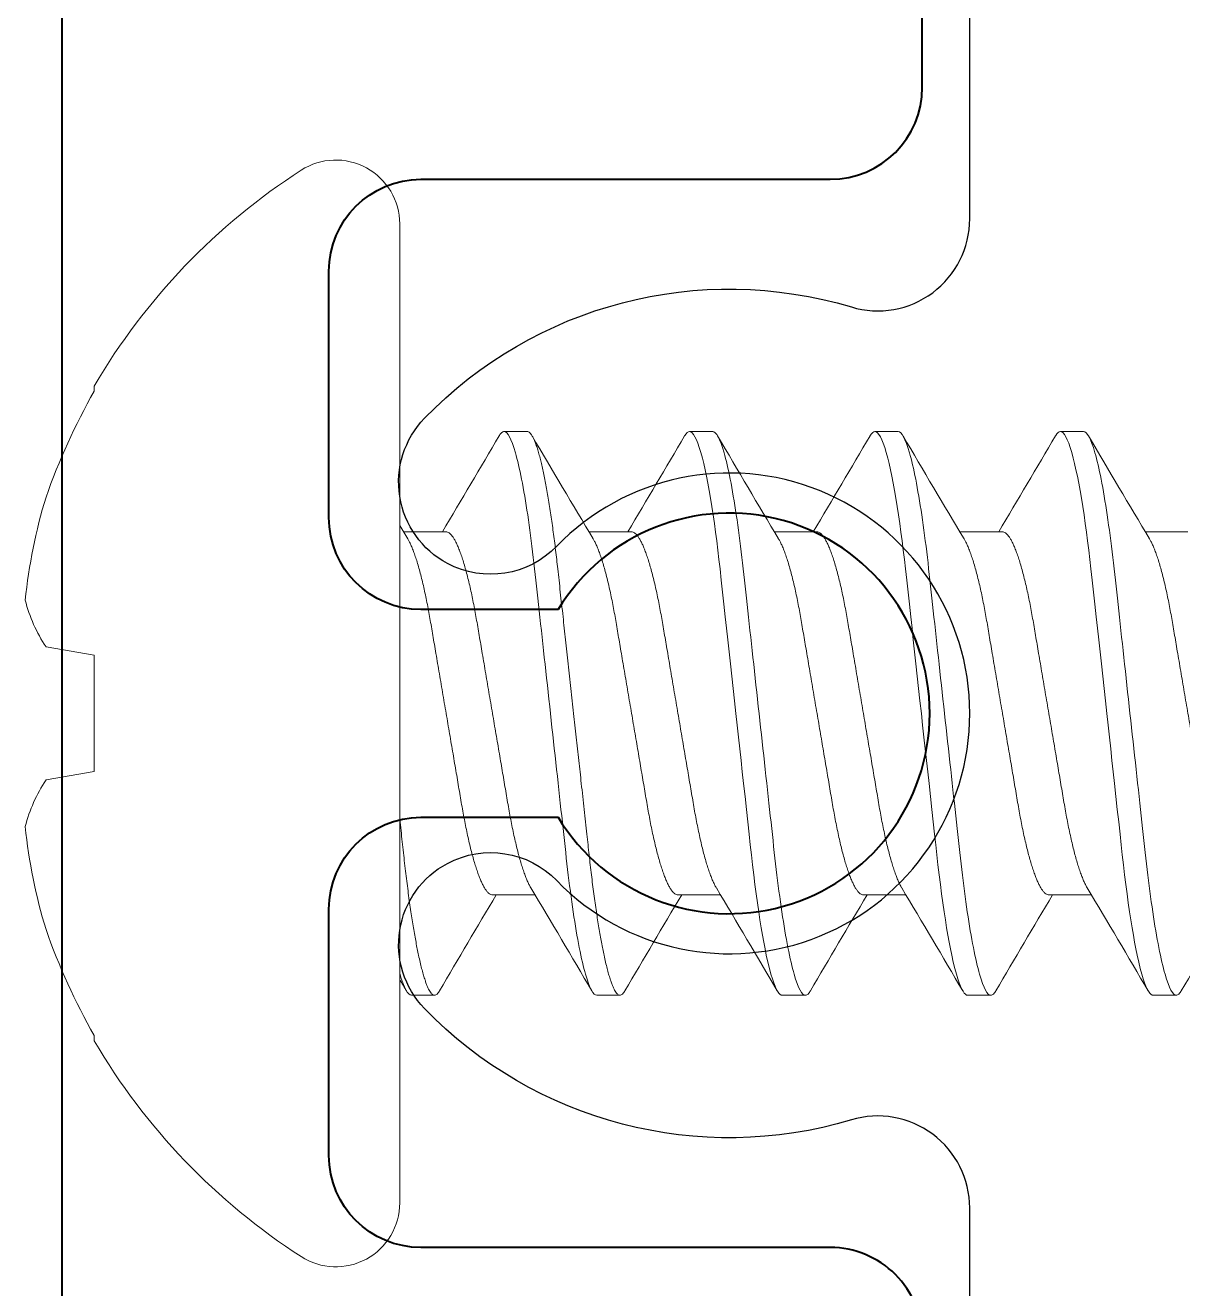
# Model space of a CAD drawing. Extents: x -23 to 190, y -172 to 85.
# Drawn here: x -6.1607 to -5.7706, y 50.8098 to 51.2356 of the extents above; entities that cross this region are included whole.
import ezdxf

# ---------------------------------------------------------------- set-up
doc = ezdxf.new("R2010")
doc.units = 0
doc.header["$MEASUREMENT"] = 0
doc.layers.get('0').update_dxf_attribs({"linetype": 'CONTINUOUS'})
for name, color, linetype in [('Ballons', 7, 'CONTINUOUS'), ('DIM', 7, 'CONTINUOUS'), ('FRAME', 1, 'CONTINUOUS')]:
    doc.layers.add(name, color=color, linetype=linetype)

# ---------------------------------------------------------------- blocks, each defined once
blk = doc.blocks.new('no 10 1 in')
at = {"color": 7, "linetype": 'Continuous', "lineweight": 15}
for p, q in [((55.20248300081474, 25.74198205439473), (55.20248300081474, 25.41210496750098)), ((55.09949382173606, 25.68738256865806), (55.09949382173606, 25.68563231801015)), ((55.24545174943609, 25.67204351016642), (55.23763925010341, 25.67204351016642)), ((55.30795175326404, 25.67204351016642), (55.30013924934809, 25.67204351016642)), ((55.370451757092, 25.67204351016642), (55.36263924400949, 25.67204351016642)), ((55.43295175175339, 25.67204351016642), (55.425139257004, 25.67204351016642)), ((55.21810800062591, 25.63821439554657), (55.20375035232002, 25.63821439554657)), ((55.28060800330805, 25.63821439554657), (55.26625037791856, 25.63821439554657)), ((55.34310799796944, 25.63821439554657), (55.32875035883011, 25.63821439554657)), ((55.40560799263083, 25.63821439554657), (55.39125035349151, 25.63821439554657)), ((55.46810800562535, 25.63821439554657), (55.4537503481529, 25.63821439554657)), ((55.08325871873391, 25.59948114686674), (55.09949382173606, 25.59661846017288)), ((55.09949382173606, 25.59661846017288), (55.09949382173606, 25.55746856172282)), ((55.09949382173606, 25.55746856172282), (55.08325871873391, 25.55460587502896)), ((55.23373300043708, 25.51587262634913), (55.24809064645132, 25.51587262634913)), ((55.29623300197339, 25.51587262634913), (55.3105906227796, 25.51587262634913)), ((55.35873300580135, 25.51587262634913), (55.37309064494067, 25.51587262634913)), ((55.42123300046274, 25.51587262634913), (55.43559065793519, 25.51587262634913)), ((55.20638925076753, 25.48204351172928), (55.21420175095957, 25.48204351172928)), ((55.26888925201739, 25.48204351172928), (55.27670175135007, 25.48204351172928)), ((55.33138924667879, 25.48204351172928), (55.33920175059474, 25.48204351172928)), ((55.3938892596733, 25.48204351172928), (55.4017017544227, 25.48204351172928)), ((55.4563892543347, 25.48204351172928), (55.46420174908409, 25.48204351172928)), ((55.09949382173606, 25.46845470388555), (55.09949382173606, 25.46670445323765))]:
    blk.add_line(p, q, dxfattribs=at)
at = {"color": 7, "linetype": 'Continuous', "lineweight": 15, "flags": 128}
for points in [[(55.29847132028281, 25.67054969075648), (55.2985542593247, 25.67070075567803), (55.29896746955126, 25.67129432715438), (55.29936990906891, 25.67171352314512), (55.29976074372062, 25.6719618177768), (55.30013924934809, 25.67204351016642), (55.30057188351693, 25.67193712306208), (55.30102043083527, 25.67161325930338), (55.30148376381614, 25.67106580479429), (55.30196061747416, 25.670290038756), (55.30244957099239, 25.6692827895585), (55.30294005532627, 25.66806669860689), (55.30343911039448, 25.66662596275039), (55.30394503121671, 25.66496237863492), (55.30445605781328, 25.6630794020539), (55.30491514667651, 25.66121692190276), (55.30537549135857, 25.65918835283696), (55.30583576270815, 25.65699942395699), (55.30629460407424, 25.65465679018596), (55.30675068630554, 25.65216800935323), (55.30720269858385, 25.64954139552944), (55.3076493759238, 25.6467859823602), (55.30808950833935, 25.64391139015107), (55.30850063775662, 25.64107844162753), (55.30890387476506, 25.63815602747085), (55.30929834854139, 25.63515339215754), (55.3096832707614, 25.63207992224586), (55.31005788976711, 25.62894507304324), (55.31042157306581, 25.62575827235744), (55.31084289569866, 25.62192627870829), (55.3112782156698, 25.61795619082108), (55.31172819297162, 25.61385237656203), (55.31219168178403, 25.60962535226797), (55.3126158735504, 25.60575670841721), (55.31304879188262, 25.60180846673597), (55.31348935512653, 25.59779056835941), (55.31393638996234, 25.5937135880612), (55.31438868640404, 25.58958864831702), (55.31484497029968, 25.5854273305035), (55.31530393999762, 25.58124156318076), (55.31576424801344, 25.57704351094785), (55.31620170379325, 25.57305390029138), (55.31663800458639, 25.56907483519017), (55.31707200457279, 25.56511676695578), (55.31750257626545, 25.56118996586019), (55.3179286196771, 25.55730442918374), (55.31834908981979, 25.55346979785673), (55.31883610002714, 25.54902826687401), (55.31931239452494, 25.54468440559633), (55.31977655249629, 25.54045129470592), (55.32022726312297, 25.53634080948227), (55.32061737361639, 25.53278301058226), (55.32099516425211, 25.52933790996369), (55.32137443070413, 25.52597059677985), (55.3217659986807, 25.52265809504615), (55.32216910735729, 25.51941137713585), (55.32258294090998, 25.51624144750514), (55.32300657351614, 25.51315927394401), (55.32343899685409, 25.51017563174463), (55.32385708369097, 25.50744116875005), (55.32428114712549, 25.50481388576731), (55.32471013300314, 25.50230208770048), (55.32514296883632, 25.49991358445934), (55.32557853630461, 25.4976556405433), (55.32601568958791, 25.49553487420924), (55.32653138196392, 25.49321954762276), (55.32704579102143, 25.49111133947696), (55.3275570284489, 25.48921709719274), (55.32806327010076, 25.4875420090435), (55.32850958077827, 25.48623452748098), (55.3289492731989, 25.485106013851), (55.32938120154256, 25.48415681648287), (55.32980426582196, 25.48338626621767), (55.33021747604852, 25.48279269474132), (55.3306199063996, 25.48237349875058), (55.33101074105132, 25.4821252041189), (55.33138924667879, 25.48204351172928), (55.33138924667879, 25.48204351172928)], [(55.36097135161045, 25.67054975492241), (55.36105425398609, 25.67070075567803), (55.36146746421265, 25.67129432715438), (55.36186991289686, 25.67171352314512), (55.36226073838201, 25.6719618177768), (55.36263924400949, 25.67204351016642), (55.36307188734489, 25.67193712306208), (55.36352042549667, 25.67161325930338), (55.36398375847754, 25.67106580479429), (55.36446062130211, 25.670290038756), (55.36494956565379, 25.6692827895585), (55.36544004998767, 25.66806669860689), (55.36593911422244, 25.66662596275039), (55.36644503504466, 25.66496237863492), (55.36695605247468, 25.6630794020539), (55.36741515050447, 25.66121692190276), (55.36787549518653, 25.65918835283696), (55.36833576653611, 25.65699942395699), (55.3687946079022, 25.65465679018596), (55.36925068096694, 25.65216800935323), (55.36970270241181, 25.64954139552944), (55.3701493705852, 25.6467859823602), (55.37058951216731, 25.64391139015107), (55.37100063241801, 25.64107844162753), (55.37140386942645, 25.63815602747085), (55.37179836153591, 25.63515339215754), (55.37218326542281, 25.63207992224586), (55.3725578844285, 25.62894507304324), (55.37292157689377, 25.62575827235744), (55.37334289036005, 25.62192627870829), (55.3737782103312, 25.61795619082108), (55.37422819679958, 25.61385237656203), (55.37469167644542, 25.60962535226797), (55.37511586821179, 25.60575670841721), (55.37554878654402, 25.60180846673597), (55.37598934978792, 25.59779056835941), (55.37643638462374, 25.5937135880612), (55.37688868106544, 25.58958864831702), (55.37734497412764, 25.5854273305035), (55.37780394382558, 25.58124156318076), (55.37826425184139, 25.57704351094785), (55.37870171678776, 25.57305390029138), (55.37913800841435, 25.56907483519017), (55.37957200840074, 25.56511676695578), (55.38000258009341, 25.56118996586019), (55.38042862350505, 25.55730442918374), (55.38084909364775, 25.55346979785673), (55.38133609468854, 25.54902826687401), (55.38181238918634, 25.54468440559633), (55.38227654715768, 25.54045129470592), (55.38272726695093, 25.53634080948227), (55.38311737744434, 25.53278301058226), (55.38349516808007, 25.52933790996369), (55.38387442536553, 25.52597059677985), (55.38426600250866, 25.52265809504615), (55.38466911118525, 25.51941137713585), (55.38508294473794, 25.51624144750514), (55.38550656817754, 25.51315927394401), (55.38593899151548, 25.51017563174463), (55.38635707835237, 25.50744116875005), (55.38678114178688, 25.50481388576731), (55.3872101368311, 25.50230208770048), (55.38764296349772, 25.49991358445934), (55.38807854013257, 25.4976556405433), (55.38851569341587, 25.49553487420924), (55.38903138579187, 25.49321954762276), (55.38954579484938, 25.49111133947696), (55.39005703227686, 25.48921709719274), (55.39056326476215, 25.4875420090435), (55.39100958460622, 25.48623452748098), (55.39144928619342, 25.485106013851), (55.39188119620395, 25.48415681648287), (55.39230426964991, 25.48338626621767), (55.39271747987647, 25.48279269474132), (55.39311991022756, 25.48237349875058), (55.39351073571271, 25.4821252041189), (55.3938892596733, 25.48204351172928), (55.3938892596733, 25.48204351172928)], [(55.42347136460497, 25.67054975492241), (55.42355426698061, 25.67070075567803), (55.42396747720717, 25.67129432715438), (55.42436990755826, 25.67171352314512), (55.42476075137653, 25.6719618177768), (55.425139257004, 25.67204351016642), (55.42557188200628, 25.67193712306208), (55.42602043849119, 25.67161325930338), (55.42648377147206, 25.67106580479429), (55.42696061596351, 25.670290038756), (55.4274495786483, 25.6692827895585), (55.42794004464906, 25.66806669860689), (55.42843910888383, 25.66662596275039), (55.42894502970606, 25.66496237863492), (55.4294560654692, 25.6630794020539), (55.42991514516586, 25.66121692190276), (55.43037548984793, 25.65918835283696), (55.4308357611975, 25.65699942395699), (55.43129460256359, 25.65465679018596), (55.43175069396145, 25.65216800935323), (55.43220269707321, 25.64954139552944), (55.43264938357972, 25.6467859823602), (55.4330895068287, 25.64391139015107), (55.43350064541253, 25.64107844162753), (55.43390388242096, 25.63815602747085), (55.4342983561973, 25.63515339215754), (55.4346832600842, 25.63207992224586), (55.43505789742302, 25.62894507304324), (55.43542157155516, 25.62575827235744), (55.43584290335456, 25.62192627870829), (55.43627820499259, 25.61795619082108), (55.43672819146097, 25.61385237656203), (55.43719168943994, 25.60962535226797), (55.43761588120631, 25.60575670841721), (55.43804879953853, 25.60180846673597), (55.43848936278244, 25.59779056835941), (55.43893639761826, 25.5937135880612), (55.43938869405996, 25.58958864831702), (55.43984496878903, 25.5854273305035), (55.44030393848697, 25.58124156318076), (55.44076424650279, 25.57704351094785), (55.44120171144915, 25.57305390029138), (55.44163800307575, 25.56907483519017), (55.44207200306214, 25.56511676695578), (55.4425025747548, 25.56118996586019), (55.44292861816645, 25.55730442918374), (55.44334908830914, 25.55346979785673), (55.44383608934993, 25.54902826687401), (55.44431240218086, 25.54468440559633), (55.4447765601522, 25.54045129470592), (55.44522726161232, 25.53634080948227), (55.44561737210574, 25.53278301058226), (55.44599516274147, 25.52933790996369), (55.44637443836004, 25.52597059677985), (55.44676599717005, 25.52265809504615), (55.44716910584664, 25.51941137713585), (55.44758293939933, 25.51624144750514), (55.44800658117205, 25.51315927394401), (55.44843900450999, 25.51017563174463), (55.44885709134689, 25.50744116875005), (55.4492811547814, 25.50481388576731), (55.44971013149249, 25.50230208770048), (55.45014297649223, 25.49991358445934), (55.45057853479396, 25.4976556405433), (55.45101568807726, 25.49553487420924), (55.45153138045328, 25.49321954762276), (55.45204578951078, 25.49111133947696), (55.45255702693825, 25.48921709719274), (55.45306325942354, 25.4875420090435), (55.45350957926762, 25.48623452748098), (55.45394928085481, 25.485106013851), (55.45438119086535, 25.48415681648287), (55.45480426431131, 25.48338626621767), (55.45521747453787, 25.48279269474132), (55.45561990488896, 25.48237349875058), (55.45601074870723, 25.4821252041189), (55.4563892543347, 25.48204351172928), (55.4563892543347, 25.48204351172928)]]:
    blk.add_lwpolyline(points, dxfattribs=at)
at = {"color": 7, "linetype": 'Continuous', "lineweight": 15}
for centre, radius, start, end in [((55.18092154426161, 25.74198205439473), 0.02156145655312534, 0, 122.8269558701227), ((55.28732704218613, 25.57704351094785), 0.2178440413713973, 122.8269558701227, 149.5687030616752), ((55.28998055569139, 25.57752083767375), 0.2190280554298501, 150.4227545900231, 160.7023379561405), ((51.50480946140726, 27.85534730688103), 4.323754595257781, 329.1508481980541, 329.6488847840764), ((58.80120793838091, 27.75101311908649), 4.118230013088147, 210.3433357946195, 210.9045057771042), ((51.65367072428712, 27.80427646349839), 4.223423612983351, 329.1448933777581, 329.6547560489629), ((58.80174858982803, 27.71433524226488), 4.046229311126766, 210.3383263484234, 210.9094962099557), ((51.75610321977281, 27.78065740000786), 4.17702943047085, 329.1420961096958, 329.6576222543163), ((58.8580496464686, 27.71066686231959), 4.039026352696465, 210.3378401741178, 210.9100133125759), ((51.8180421006251, 27.78098822743414), 4.177680806911451, 329.1421483603036, 329.6575940604802), ((58.92022651628598, 27.71047374357633), 4.038649916212314, 210.3377911642742, 210.9100175020812), ((55.25796247835129, 25.59666824675716), 0.1826348413283168, 163.052867803224, 174.1784538826409), ((57.16926514069661, 26.81522667557482), 2.290983697568838, 210.85319185253, 210.9833209132593), ((55.12544307778808, 25.62765663442946), 0.05072847838185632, 194.2228239233463, 213.7394783919542), ((55.12544307778808, 25.52643038746624), 0.05072847838185224, 146.2605216080458, 165.7771760766556), ((55.25796247835127, 25.55741877513854), 0.1826348413283023, 185.8215461173591, 196.947132196777), ((51.77474322475578, 23.43954461363428), 4.046635323498558, 30.33836058820833, 30.90947317495329), ((51.77557817450397, 23.4030418779116), 4.118293560377262, 30.34333453792866, 30.90449582873395), ((51.90534072921893, 23.44285925778144), 4.040130109436084, 30.33789598918698, 30.90991267716701), ((51.96894034532735, 23.44351019147408), 4.038852282648774, 30.3378055000745, 30.91000316628011), ((58.82012580343135, 23.37379167677278), 4.176318377548153, 149.1420537306423, 149.6576676404645), ((58.92247067112373, 23.3502248229983), 4.222610561541875, 149.1448503211664, 149.6548111339427), ((58.94494949886298, 23.37389479919774), 4.176114131141846, 149.1420275537301, 149.6576667535152), ((59.00806807730477, 23.3735289675425), 4.176832788387999, 149.1420719139387, 149.6576223933066), ((59.06968250936187, 23.37405473335507), 4.175802913373633, 149.142032459397, 149.6577099613859), ((55.28998055569138, 25.57656618422195), 0.2190280554298468, 199.2976620438602, 209.5772454099777), ((49.73058557969242, 22.27333169974884), 6.345983025656026, 30.388588905166, 30.42866092032509), ((55.28732704218613, 25.57704351094785), 0.2178440413713974, 210.4312969383257, 237.1730441298779), ((55.18092154426161, 25.41210496750098), 0.02156145655312525, 237.1730441298779, 0)]:
    blk.add_arc(centre, radius, start, end, dxfattribs=at)
for points, knots in [([(55.23597153416068, 25.67055007575203), (55.23599914077148, 25.67060112026307), (55.2361668211121, 25.67091116053054), (55.23646717666681, 25.67131246388517), (55.23686991512875, 25.67174084398432), (55.23726116982814, 25.67199551573273), (55.2375136630623, 25.67202756784065), (55.23763925010341, 25.67204351016642)], [0, 0, 0, 0, 0.0475846241560833, 0.2890251919446797, 0.5283640768646897, 0.765414070343236, 1, 1, 1, 1]), ([(55.23763925081474, 25.67204351094785), (55.2387668880597, 25.67204351094785), (55.24008132845672, 25.66973142796351), (55.24283517113637, 25.66010102345725), (55.24426689270705, 25.65279271829845), (55.24625081307305, 25.6394707256115), (55.24688506857959, 25.63465332724029), (55.24807006589627, 25.6246057901924), (55.24862143672465, 25.61938597544946), (55.25047731918657, 25.60246032739677), (55.25186868211026, 25.58977109753273), (55.25465981953252, 25.56431592424166), (55.25605118245564, 25.5516266943828), (55.25790706491615, 25.53470104634298), (55.25845843574398, 25.52948123160492), (55.2596434330617, 25.51943369456226), (55.2602776885687, 25.51461629619478), (55.26226160893571, 25.50129430352214), (55.26369333050658, 25.49398599837725), (55.26644717318553, 25.4843555939016), (55.2677616135794, 25.4820435109337), (55.26888925082549, 25.48204351094785)], [0, 0, 0, 0, 0.125, 0.125, 0.25, 0.25, 0.3124999999999999, 0.3124999999999999, 0.3749999999999999, 0.3749999999999999, 0.4999999999999998, 0.4999999999999998, 0.6249999999999998, 0.6249999999999998, 0.6874999999999998, 0.6874999999999998, 0.7499999999999998, 0.7499999999999998, 0.8749999999999999, 0.8749999999999999, 1, 1, 1, 1]), ([(55.24545174943609, 25.67204351016642), (55.24559520275932, 25.67202300416853), (55.24588380951816, 25.67198174914944), (55.24633304079947, 25.67164559174505), (55.246796222383, 25.67110143135447), (55.2472731292911, 25.67032471045599), (55.24775914352301, 25.66932372785606), (55.2482525747873, 25.66810025594469), (55.24875162516673, 25.66665952158846), (55.24925754654697, 25.66499593769278), (55.24975026806415, 25.66318040968329), (55.25022764470807, 25.66124370016087), (55.25068799761355, 25.65921515166657), (55.25114825673576, 25.65702624981231), (55.25160709338569, 25.65468363904181), (55.25206317342417, 25.652194887003), (55.25251518393334, 25.64956828516565), (55.25296185873412, 25.6468128832244), (55.25339477187756, 25.64398547447141), (55.25381313070754, 25.64110270693535), (55.25421637270828, 25.63818025321751), (55.2546108671933, 25.63517755714143), (55.2549957745166, 25.63210400426111), (55.25537047274166, 25.62896904230123), (55.25575605328009, 25.62558835423124), (55.25615451746472, 25.6219284952143), (55.25659084373287, 25.61795655007512), (55.25704063021532, 25.61385252726575), (55.25748743500763, 25.60977819042834), (55.25792837687823, 25.60575664266631), (55.25836131116132, 25.60180834635605), (55.25880187086179, 25.59779042968723), (55.25924890438402, 25.59371344722477), (55.25970120086814, 25.58958852713243), (55.26015747840652, 25.58542724023919), (55.2606164464665, 25.58124151864332), (55.26106912942341, 25.5771130355999), (55.26151420362378, 25.57305394315996), (55.2619505000359, 25.56907491212181), (55.26238449943384, 25.56511687279165), (55.2628150604089, 25.56119009382042), (55.26324111161419, 25.55730454875487), (55.26368638532995, 25.55324367460072), (55.26414858588426, 25.54902835783096), (55.26462488876116, 25.54468440880887), (55.2650891135825, 25.54045115782303), (55.26552381714713, 25.53648495682848), (55.26593039460857, 25.53278257361333), (55.26630753020961, 25.52932275727501), (55.26668656419744, 25.52594406043168), (55.26707855476241, 25.52263146305734), (55.26748157148268, 25.51938463018944), (55.26789544606005, 25.51621462776006), (55.26831907955442, 25.51313240926811), (55.26874428525369, 25.51019858678821), (55.2691696025306, 25.50741687997505), (55.26959365974108, 25.50478959692839), (55.27002265271222, 25.50227781539368), (55.27045547607911, 25.499889331286), (55.27089104419235, 25.49763140672428), (55.27135422058555, 25.49538440877557), (55.27184388328973, 25.49318595399443), (55.2723582785206, 25.49107776727332), (55.27286951607229, 25.48918354663703), (55.27335779523987, 25.48756786661972), (55.27382206993929, 25.48620776963383), (55.27426176475203, 25.48507923669865), (55.274693692776, 25.48413001420993), (55.27511675331604, 25.48335943905086), (55.2755300172979, 25.48276583007982), (55.27593231736321, 25.48234662852347), (55.2763237180456, 25.48209821022915), (55.27671938792144, 25.48201273150128), (55.27713379456378, 25.48211353858109), (55.27758323162412, 25.48244396566625), (55.27799560822847, 25.48291035775009), (55.27826194109238, 25.4833638559405), (55.27837031290804, 25.48354838601151)], [0, 0, 0, 0, 0.014250970515747, 0.02867083395829379, 0.0432455605860073, 0.05796005893942949, 0.07279824684337434, 0.08747549510192645, 0.1022388462348922, 0.1170708258497321, 0.1319534697001402, 0.145269668055388, 0.1585983792483641, 0.1719262706320481, 0.1852400672113434, 0.1985265011892458, 0.2117725200351898, 0.2249653172110372, 0.2380924041017369, 0.2504952479479031, 0.2628177770988586, 0.2750503741180407, 0.2871838906862724, 0.2992096422145172, 0.3111194732856448, 0.3250776016755931, 0.3391848918256014, 0.3534464293173124, 0.3678482881552377, 0.3808137721901372, 0.3938680654562873, 0.4069994775579623, 0.420195861085478, 0.4334447056594952, 0.4467331701988932, 0.460048184636947, 0.4733765148436073, 0.486042770305756, 0.4986975958655294, 0.5113296274668587, 0.5239276225549957, 0.5364805188953313, 0.5489775220637735, 0.5636196884293365, 0.5781530385395015, 0.5925617670845537, 0.6068309580629061, 0.6194421771415499, 0.6319222035220327, 0.6444181475558085, 0.6570447339619278, 0.6697925526217183, 0.6826516389892241, 0.6956113718396963, 0.7086606194794061, 0.7211337684189874, 0.7336668203797982, 0.7462490736195756, 0.7588695665990571, 0.7715171074626775, 0.7841803922080459, 0.7991092243915966, 0.8140253399894419, 0.8289101170922928, 0.8437451873361655, 0.8569343534214754, 0.8700570508208987, 0.8831011953904024, 0.8960551499038453, 0.9089077883245548, 0.9216485475766875, 0.9342674626675527, 0.9467552072089107, 0.9610061777246577, 0.9754260411672045, 0.9900007663443864, 1, 1, 1, 1]), ([(55.30795175083663, 25.67204351094785), (55.30907938808254, 25.67204351091904), (55.31039382847955, 25.66973142790702), (55.31314767115704, 25.66010102336164), (55.31457939272561, 25.6527927181918), (55.31656331308793, 25.63947072550262), (55.31719756859317, 25.63465332713292), (55.31838256590727, 25.62460579009145), (55.31893393673556, 25.61938597534995), (55.32078981919651, 25.6024603273061), (55.32218118211883, 25.5897710974545), (55.32497231953774, 25.56431592419413), (55.3263636824589, 25.55162669435308), (55.32821956491698, 25.53470104633546), (55.32877093574414, 25.52948123160388), (55.32995593306038, 25.51943369457307), (55.33059018856654, 25.51461629621096), (55.33257410893091, 25.50129430355094), (55.33400583049988, 25.49398599840941), (55.33675967317594, 25.48435559392639), (55.33807411357114, 25.48204351094785), (55.33920175081474, 25.48204351094785)], [0, 0, 0, 0, 0.1249999999999999, 0.1249999999999999, 0.2499999999999999, 0.2499999999999999, 0.3124999999999999, 0.3124999999999999, 0.3749999999999998, 0.3749999999999998, 0.4999999999999998, 0.4999999999999998, 0.6249999999999998, 0.6249999999999998, 0.6874999999999998, 0.6874999999999998, 0.7499999999999999, 0.7499999999999999, 0.8749999999999999, 0.8749999999999999, 1, 1, 1, 1]), ([(55.37045175087083, 25.67204351094785), (55.37157938811894, 25.672043510874), (55.37289382851686, 25.66973142781575), (55.37564767119283, 25.66010102319727), (55.37707939275899, 25.65279271800129), (55.37906331311638, 25.63947072529476), (55.37969756861978, 25.63465332692273), (55.38088256593009, 25.62460578988252), (55.38143393675887, 25.61938597513741), (55.38328981922028, 25.60246032708934), (55.38468118214177, 25.58977109724536), (55.38747231955714, 25.56431592401717), (55.38886368247567, 25.5516266942002), (55.39071956492971, 25.53470104621934), (55.3912709357556, 25.52948123149967), (55.39245593307139, 25.51943369448677), (55.39309018857714, 25.51461629613419), (55.39507410893981, 25.50129430350241), (55.39650583050699, 25.49398599837897), (55.39925967317928, 25.48435559392031), (55.40057411357257, 25.48204351094785), (55.40170175081474, 25.48204351094785)], [0, 0, 0, 0, 0.1249999999999999, 0.1249999999999999, 0.2499999999999998, 0.2499999999999998, 0.3124999999999998, 0.3124999999999998, 0.3749999999999998, 0.3749999999999998, 0.4999999999999998, 0.4999999999999998, 0.6249999999999998, 0.6249999999999998, 0.6874999999999998, 0.6874999999999998, 0.7499999999999998, 0.7499999999999998, 0.875, 0.875, 1, 1, 1, 1]), ([(55.43295175082313, 25.67204351094785), (55.43407938806818, 25.67204351093681), (55.43539382846483, 25.66973142794304), (55.43814767114291, 25.6601010234265), (55.43957939271244, 25.65279271826698), (55.4415633130767, 25.63947072558464), (55.44219756858266, 25.63465332721587), (55.44338256589827, 25.62460579017391), (55.44393393672637, 25.61938597543382), (55.44578981918713, 25.60246032739164), (55.44718118210979, 25.58977109753704), (55.44997231953008, 25.56431592426397), (55.45136368245229, 25.55162669441341), (55.45321956491195, 25.53470104638128), (55.45377093573962, 25.529481231645), (55.45495593305604, 25.51943369460713), (55.45559018856236, 25.51461629624125), (55.4575741089274, 25.50129430357009), (55.45900583049708, 25.49398599842142), (55.46175967317462, 25.48435559392879), (55.46307411357058, 25.48204351094785), (55.46420175081474, 25.48204351094785)], [0, 0, 0, 0, 0.1250000000000001, 0.1250000000000001, 0.2500000000000001, 0.2500000000000001, 0.3125000000000002, 0.3125000000000002, 0.3750000000000001, 0.3750000000000001, 0.5000000000000002, 0.5000000000000002, 0.6250000000000003, 0.6250000000000003, 0.6875000000000002, 0.6875000000000002, 0.7500000000000002, 0.7500000000000002, 0.8750000000000001, 0.8750000000000001, 1, 1, 1, 1]), ([(55.21810800062591, 25.63821439554657), (55.21826837442303, 25.63819791752586), (55.21859127907588, 25.63816473985188), (55.21909569580529, 25.63789433000777), (55.21961712238168, 25.63745619589612), (55.22015506537505, 25.63683052647272), (55.22070710130015, 25.63601942183516), (55.22127107151135, 25.63502111679106), (55.22184451202807, 25.63383708876755), (55.22243408818449, 25.63244845191786), (55.22303728335547, 25.63085005650755), (55.22365116741442, 25.62903920172864), (55.22426331240588, 25.62704983999374), (55.22487055627271, 25.62489322353303), (55.22546981535151, 25.62258222805798), (55.22604936662003, 25.62016776304294), (55.22660702929242, 25.6176719107067), (55.22714130977594, 25.61511574969101), (55.22765851585446, 25.61247418308021), (55.2281588136535, 25.60976129824681), (55.22863735624223, 25.60697151381785), (55.22912657275073, 25.60409314568072), (55.22963486909298, 25.60110971933286), (55.23016895861561, 25.59797290824451), (55.23072811113537, 25.5946894699473), (55.23131056062045, 25.59126905459928), (55.23190521965357, 25.58777699255232), (55.2325092074263, 25.58423011163566), (55.2331195112602, 25.5806461643223), (55.23372370903191, 25.57709807120175), (55.23431865179624, 25.5736043421457), (55.23490153023785, 25.57018143430032), (55.23547891065746, 25.56679081705025), (55.23604815252327, 25.56344799295449), (55.23660674309362, 25.56016774623056), (55.23715230758063, 25.55696391028168), (55.23768273409597, 25.55384921332941), (55.23820388323325, 25.55078818886769), (55.23871453977347, 25.54779177047042), (55.23921420299646, 25.54484870200263), (55.23973495765664, 25.54199355913988), (55.24027468240063, 25.53921663985017), (55.24083318350463, 25.53653192540829), (55.24139902740407, 25.53399542190416), (55.24196917738082, 25.53161603647465), (55.24254058485188, 25.52940047018009), (55.24311952275557, 25.52732441057146), (55.24370330954482, 25.52539934111174), (55.24428922210145, 25.52363481041977), (55.24487441640729, 25.52204119992825), (55.24545640997125, 25.52061864175245), (55.24604045324407, 25.51937850160651), (55.24644749218654, 25.51858702676756), (55.24665941596082, 25.5182642548177), (55.24667626445705, 25.51823859360061)], [0, 0, 0, 0, 0.01842478024955827, 0.03709737735799594, 0.05599457275137289, 0.07509112681264532, 0.09435996027882257, 0.1137723075818015, 0.1332980220092058, 0.1529057719017062, 0.1734999130193766, 0.1941112290590353, 0.21470194082278, 0.235234522795083, 0.2556721062229528, 0.275978878918167, 0.2952092336837578, 0.3142607180579041, 0.3331066528449961, 0.3517222808543716, 0.3701001172728254, 0.3885858868828116, 0.4073141437635868, 0.4262611805346554, 0.4463168213122248, 0.4665526809656996, 0.4869351619209591, 0.5074290699810341, 0.5279979820753224, 0.5486046121800853, 0.568275357981619, 0.5879132867256204, 0.6074859374523153, 0.6269615102513694, 0.6463092020188251, 0.6654994809966064, 0.6845043711817407, 0.703297638766076, 0.7227321948865051, 0.7419702268001197, 0.7614293989093733, 0.7811450107843247, 0.801088890909418, 0.8212304930973919, 0.8406113535102653, 0.8601128836650169, 0.8797040010649417, 0.8993527071163561, 0.9190264286610461, 0.9386923305914767, 0.9583176413698784, 0.9778700307042908, 0.998240609363093, 1, 1, 1, 1]), ([(55.28060800330805, 25.63821439554657), (55.28076837644902, 25.63819791752294), (55.28109127980628, 25.63816473984044), (55.28159569962087, 25.63789432999999), (55.28211712938725, 25.63745619600832), (55.28265506301686, 25.63683052629062), (55.2832071064272, 25.63601942193372), (55.28377107615767, 25.63502111701142), (55.28434450408423, 25.63383708817523), (55.28493409796746, 25.63244845267884), (55.28553727448966, 25.63085005567654), (55.28615117519013, 25.62903920233374), (55.28676331268605, 25.62704983982064), (55.28737055670576, 25.62489322331795), (55.28796982258962, 25.62258222878554), (55.28854936002051, 25.62016776227182), (55.28910703093628, 25.61767191117624), (55.28964130496713, 25.61511574928756), (55.29015851541505, 25.61247418312057), (55.29065881558303, 25.60976129839549), (55.29113735801881, 25.60697151385485), (55.29162657291474, 25.60409314537725), (55.29213487602994, 25.60110972022606), (55.29266895294565, 25.59797290752025), (55.29322810822497, 25.59468946983926), (55.29381055995774, 25.59126905461469), (55.29440522074768, 25.58777699247493), (55.29500921293801, 25.58423011217599), (55.2956195108091, 25.58064616385679), (55.29622371448601, 25.57709807225584), (55.29681864001535, 25.57360434014949), (55.2974015409465, 25.57018143635448), (55.2979789018145, 25.56679081532942), (55.29854815958119, 25.56344799385915), (55.29910674623798, 25.56016774624002), (55.29965231073951, 25.55696391063155), (55.30018272760276, 25.55384921238745), (55.3007038883291, 25.550788189792), (55.30121453477347, 25.54779176999643), (55.30171419979616, 25.54484870189018), (55.30223495738038, 25.54199355929468), (55.30277468210551, 25.53921664000288), (55.30333318023037, 25.53653192538491), (55.30389902246925, 25.53399542185438), (55.30446916881137, 25.53161603577716), (55.30504059267188, 25.52940047110476), (55.30561952228335, 25.52732441054487), (55.3062032990026, 25.5253993403202), (55.30678923344595, 25.52363481128473), (55.30737440361925, 25.52204119997616), (55.3079564183741, 25.52061863905866), (55.30854042711526, 25.51937851326085), (55.30894735936253, 25.51858733092927), (55.3091590775511, 25.518264772106), (55.30917575495761, 25.51823936359171)], [0, 0, 0, 0, 0.0184251027647553, 0.03709802965821295, 0.05599555782129078, 0.07509244304691344, 0.09436161793105752, 0.1137743049857689, 0.1333003568678265, 0.1529084574638926, 0.1735029536440188, 0.1941146380470033, 0.2147057091434123, 0.2352386515920642, 0.2556765959629897, 0.275983718842888, 0.2952144133002441, 0.3142662301070419, 0.3331124977580509, 0.3517284545405079, 0.3701066136059323, 0.3885927077577974, 0.4073212954122544, 0.4262686587644501, 0.4463246516450415, 0.4665608686608161, 0.4869437095810388, 0.5074379795839566, 0.5280072506324145, 0.5486142425135375, 0.5682853271586029, 0.5879236093151402, 0.6074965972229477, 0.6269725183244194, 0.6463205497659256, 0.6655111635846552, 0.6845163833624535, 0.7033099848632465, 0.7227448783065449, 0.7419832479689876, 0.7614427636524479, 0.7811587216607688, 0.8011029498885224, 0.8212449036117626, 0.8406261042810055, 0.8601279853427309, 0.8797194423879138, 0.8993684890722423, 0.919042564686904, 0.9387088032123949, 0.9583344628551496, 0.9778871911706069, 0.9982581359476765, 1, 1, 1, 1]), ([(55.34310799796944, 25.63821439554657), (55.34326837102518, 25.63819791752005), (55.34359127421082, 25.63816473983173), (55.34409569533108, 25.63789433003557), (55.34461712012222, 25.63745619580913), (55.34515507292188, 25.63683052670387), (55.34570709813374, 25.63601942171841), (55.34627106766666, 25.63502111662547), (55.34684451496233, 25.63383708902865), (55.34743408460022, 25.63244845166154), (55.34803728585046, 25.63085005676156), (55.34865116554869, 25.62903920170589), (55.34926330829713, 25.62704983988787), (55.3498705519397, 25.62489322339587), (55.35046981412464, 25.62258222809185), (55.35104936675455, 25.62016776296569), (55.35160703421717, 25.61767191111864), (55.35214130810168, 25.61511574919536), (55.35265852242805, 25.61247418390376), (55.35315880715675, 25.60976129760757), (55.35363735333173, 25.60697151393221), (55.35412656813364, 25.60409314546455), (55.35463486781478, 25.60110971936059), (55.35516895940906, 25.59797290835562), (55.35572811402562, 25.59468947064185), (55.35631055251744, 25.59126905379541), (55.3569052130939, 25.58777699157715), (55.35750921965265, 25.58423011317021), (55.358119514134, 25.58064616377339), (55.35872371734904, 25.57709807209306), (55.35931864786191, 25.57360434134456), (55.35990152920676, 25.57018143425278), (55.36047890989255, 25.56679081654527), (55.36104816147082, 25.56344799354522), (55.3616067534082, 25.5601677472405), (55.36215230279166, 25.55696390975393), (55.3626827209233, 25.55384921175652), (55.36320389151305, 25.55078818973583), (55.36371455246677, 25.54779177141884), (55.3642142029689, 25.5448487018103), (55.36473494955519, 25.54199355860724), (55.36527467856541, 25.5392166402177), (55.36583317030323, 25.53653192447212), (55.36639903395027, 25.53399542344434), (55.36696915511894, 25.53161603417235), (55.3675406051276, 25.5294004726553), (55.36811950830678, 25.5273244090915), (55.36870331124432, 25.52539934164277), (55.36928922059433, 25.52363481016351), (55.36987441167615, 25.52204120043403), (55.37045642150215, 25.52061863942822), (55.37104042944587, 25.51937851151363), (55.37144741478056, 25.51858724345233), (55.37165917311076, 25.51826463045087), (55.37167589628397, 25.51823915276081)], [0, 0, 0, 0, 0.01842501359509583, 0.0370978501195302, 0.05599528682661015, 0.07509208783272424, 0.09436116112000224, 0.1137737542255659, 0.1332997201615305, 0.152907717244316, 0.1735021224153407, 0.1941136983936681, 0.2147046698380518, 0.2352375129159963, 0.2556753583759647, 0.2759823914143846, 0.2952129928033596, 0.3142647174074682, 0.3331108938505584, 0.3517267527343202, 0.3701048228572721, 0.388590827544305, 0.4073193245603642, 0.4262666042938932, 0.4463225001120101, 0.4665586108119918, 0.4869413530879347, 0.5074355324892018, 0.5280047039911373, 0.5486115961431852, 0.5682825855885684, 0.58792076406122, 0.607493665833916, 0.626969492680214, 0.6463174304854781, 0.665507943151866, 0.6845130709524848, 0.7033065894524049, 0.7227413965914794, 0.7419796655516964, 0.7614390792875749, 0.7811549418790456, 0.8010990735852181, 0.8212409381376609, 0.8406220365764531, 0.8601238317895505, 0.8797151854156601, 0.8993641456586239, 0.9190381173871286, 0.9387042694019346, 0.9583298340648447, 0.9778824677534141, 0.9982533139437763, 1, 1, 1, 1]), ([(55.40560799263083, 25.63821439554657), (55.40576837438493, 25.63819791755619), (55.40609129488101, 25.63816473996152), (55.40659569457814, 25.637894329939), (55.40711712543235, 25.63745619583007), (55.4076550755334, 25.63683052665586), (55.40820710528623, 25.63601942201019), (55.40877105881096, 25.63502111627875), (55.40934451159345, 25.6338370891577), (55.40993407497103, 25.63244845111154), (55.41053729692162, 25.63085005785276), (55.41115115325593, 25.62903920055463), (55.41176331529147, 25.62704984045479), (55.41237055864263, 25.62489322405134), (55.4129698029173, 25.62258222675467), (55.41354937354031, 25.62016776365408), (55.41410703970168, 25.61767191169198), (55.41464130200804, 25.61511574872727), (55.41515851016718, 25.61247418225995), (55.41565883056305, 25.60976130011813), (55.41613734847353, 25.6069715120027), (55.41662658792756, 25.60409314720687), (55.41713487073088, 25.60110971927701), (55.41766895022439, 25.59797290685693), (55.41822811682606, 25.59468947044282), (55.41881057397645, 25.59126905665191), (55.41940520074397, 25.5877769894299), (55.42000921625047, 25.58423011348488), (55.42061950827156, 25.58064616368828), (55.42122371215233, 25.57709807211605), (55.42181864245617, 25.57360434133389), (55.42240152399785, 25.57018143427296), (55.42297890410465, 25.56679081647559), (55.42354815778685, 25.56344799380175), (55.42410674212121, 25.56016774535746), (55.42465232026645, 25.55696391140585), (55.4251827387925, 25.5538492133109), (55.42570387954055, 25.55078818794819), (55.42621455061235, 25.54779177188524), (55.42671419067943, 25.54484870012601), (55.42723496981514, 25.54199356028286), (55.42777468734035, 25.53921663970625), (55.42833319263366, 25.53653192631911), (55.42889901330496, 25.53399542026217), (55.42946918467737, 25.53161603737087), (55.43004058311622, 25.52940046960135), (55.43061953637776, 25.52732441181983), (55.43120329714778, 25.52539934023305), (55.43178921764891, 25.5236348104026), (55.43237440569768, 25.5220412003701), (55.43295641633458, 25.52061863944531), (55.43354042405684, 25.51937851150859), (55.43394740944274, 25.51858724345241), (55.43415916777222, 25.51826463045087), (55.43417589094537, 25.51823915276081)], [0, 0, 0, 0, 0.01842502892695676, 0.03709785763614905, 0.05599529438090335, 0.07509209542508925, 0.09436116875078253, 0.1137737534357193, 0.1332997194106114, 0.1529077165324878, 0.1735021304041956, 0.1941136977508685, 0.2147046778932244, 0.2352375210121037, 0.2556753579747833, 0.275982399490174, 0.2952130009174876, 0.3142647173953413, 0.3331108938760037, 0.3517267684077846, 0.3701048309590198, 0.3885908433809719, 0.4073193325359737, 0.4262666042287642, 0.4463225083274213, 0.4665586274488566, 0.486941352775067, 0.5074355322171917, 0.5280047037601344, 0.5486115959532647, 0.5682825854378644, 0.5879207639496671, 0.6074936657613841, 0.6269694926465096, 0.6463174304903462, 0.665507959750996, 0.6845130875895039, 0.7033065902227015, 0.7227413974005216, 0.7419796663990924, 0.7614390957175065, 0.7811549583482831, 0.8010990900942168, 0.8212409380715624, 0.8406220534164944, 0.8601238316042423, 0.8797152024790519, 0.899364145457994, 0.9190381172257212, 0.938704269279734, 0.9583298339817702, 0.9778824677093202, 0.998253313940294, 1, 1, 1, 1]), ([(55.20516519751207, 25.63584434000899), (55.2053251025787, 25.63557061867159), (55.20567367067321, 25.63497394886607), (55.20621963929603, 25.63383400588699), (55.20680905281611, 25.6324493258629), (55.20741229505453, 25.63084981735023), (55.20802616468772, 25.62903926575195), (55.20863831277983, 25.62704982287296), (55.20924555524802, 25.62489322800033), (55.20984481682499, 25.62258222698377), (55.21042436625806, 25.62016776324136), (55.21098203045903, 25.61767191072104), (55.21151630995383, 25.6151157497112), (55.21203351513976, 25.61247418298426), (55.2125338140827, 25.60976129830376), (55.21301235633469, 25.60697151380457), (55.2135015730823, 25.60409314570169), (55.21400986880862, 25.60110971920747), (55.21454396066473, 25.59797290846574), (55.2151031111365, 25.59468946992145), (55.21568555961698, 25.59126905453133), (55.21628021799795, 25.58777699230918), (55.21688420946826, 25.58423011188126), (55.21749451263726, 25.5806461643952), (55.21809870940393, 25.57709807123264), (55.2186936502339, 25.57360434191334), (55.21927653055138, 25.57018143432207), (55.21985391209467, 25.5667908171321), (55.22042315437399, 25.56344799309637), (55.22098174222434, 25.56016774594711), (55.2215273104243, 25.5569639106823), (55.22205773148449, 25.55384921286294), (55.22257888538616, 25.55078818909758), (55.22308954184334, 25.54779177066006), (55.22358920050789, 25.54484870161112), (55.22410996004126, 25.54199355937448), (55.22464968333583, 25.53921663977527), (55.22520818533901, 25.53653192565771), (55.22577402701864, 25.53399542162358), (55.22634417170528, 25.53161603717466), (55.22691558893381, 25.52940046611286), (55.2274945197818, 25.52732442756573), (55.22807831168626, 25.52539927670817), (55.22866421078331, 25.52363505118112), (55.22924945376237, 25.52204030252767), (55.22983126674931, 25.5206219777827), (55.23041600388882, 25.51936588367828), (55.23100060572768, 25.51828561793005), (55.23158180114586, 25.51739392097347), (55.23214798382827, 25.51670598179023), (55.23269635282911, 25.51622431834432), (55.23322623635518, 25.51592717375837), (55.23356486509402, 25.51589072421299), (55.23373300043708, 25.51587262634913)], [0, 0, 0, 0, 0.01654962595309589, 0.03607560226199732, 0.05568361567491493, 0.0762780335451857, 0.09688962494247091, 0.1174806123305439, 0.1380134696885864, 0.1584513282953225, 0.1787583728204174, 0.1979889860255289, 0.217040725410464, 0.2358869124620442, 0.2545027906345552, 0.2728808735390125, 0.2913668910826167, 0.3100953991492816, 0.3290426910503652, 0.3490985997868138, 0.369334729798706, 0.3897174841265302, 0.4102116691991012, 0.4307808571663935, 0.4513877625663882, 0.471058771110906, 0.4906969643218007, 0.5102698786332427, 0.5297457126412877, 0.5490936628517414, 0.5682842002468709, 0.5872893432966139, 0.6060828649267833, 0.6255176817060821, 0.6447559697435683, 0.6642154047848093, 0.6839312810881878, 0.7038754287032726, 0.7240172989562007, 0.7433984171993349, 0.7629002131772311, 0.7824915911846271, 0.8021405607671187, 0.8218145461783971, 0.8414807118705383, 0.8611062880243924, 0.8806589353113476, 0.9010297893045832, 0.9212508932164807, 0.9412888246863016, 0.9611121013544733, 0.9806914492792234, 1, 1, 1, 1]), ([(55.26766533282288, 25.63584409709513), (55.26782519278051, 25.63557045274073), (55.26817371576481, 25.6349738596448), (55.26871963666882, 25.63383400395972), (55.26930905272351, 25.63244932638002), (55.26991229723515, 25.63084981733917), (55.27052616511993, 25.62903926581352), (55.27113831117087, 25.62704982278132), (55.27174555340819, 25.62489322790417), (55.27234481786691, 25.62258222722907), (55.272924362786, 25.62016776292311), (55.2734820320024, 25.61767191106846), (55.27401630595654, 25.61511574926271), (55.27453351833165, 25.61247418350505), (55.27503381083068, 25.609761298009), (55.27551235494758, 25.60697151387088), (55.27600157050561, 25.60409314550514), (55.27650986924607, 25.60110971925863), (55.27704396389713, 25.59797290895985), (55.27760310643153, 25.59468946912332), (55.27818556400674, 25.5912690552972), (55.27878021414735, 25.58777699142109), (55.27938421628119, 25.58423011276373), (55.27999451188161, 25.5806461638146), (55.28059871482024, 25.57709807208663), (55.2811936452868, 25.5736043413319), (55.28177652707564, 25.57018143430974), (55.28235390603993, 25.56679081633131), (55.28292316393127, 25.56344799481913), (55.28348173231659, 25.5601677443248), (55.28402731600762, 25.55696391171105), (55.28455772788163, 25.55384921222241), (55.28507888995613, 25.5507881898376), (55.28558953602955, 25.5477917699846), (55.2860892011522, 25.54484870189184), (55.28660995870854, 25.54199355930008), (55.28714968344438, 25.53921663997916), (55.28770818155456, 25.53653192547581), (55.2882740238412, 25.53399542151681), (55.28884417001275, 25.5316160369869), (55.28941559450888, 25.52940046654401), (55.28999452173153, 25.52732442767217), (55.29057830731742, 25.52539927645024), (55.2911642082932, 25.52363505122868), (55.29174944987583, 25.52204030240772), (55.29233126662206, 25.5206219778799), (55.29291600358361, 25.51936588374186), (55.29350060224874, 25.51828561786747), (55.29408179721726, 25.51739392092465), (55.29464798479467, 25.51670598187324), (55.29519634816923, 25.51622431828377), (55.29572623598203, 25.51592717376836), (55.29606486599688, 25.5158907242163), (55.29623300197339, 25.51587262634913)], [0, 0, 0, 0, 0.01654503375267879, 0.03607110013425114, 0.05567920668769266, 0.07627372231045497, 0.09688540883261038, 0.117476490710316, 0.1380094439098288, 0.1584473989818752, 0.1787545367125832, 0.1979852412389551, 0.2170370680211101, 0.2358833455398526, 0.2544993081667244, 0.2728774768547849, 0.2913635806858, 0.3100921781463742, 0.3290395594977917, 0.349095558759266, 0.369331786370539, 0.3897146337153684, 0.410208918739855, 0.4307782005581952, 0.4513852032289513, 0.4710562981736163, 0.4906945819695787, 0.5102675887154942, 0.5297435200143801, 0.5490915531796762, 0.5682821853245495, 0.5872874150533072, 0.6060810263942581, 0.625515930013489, 0.6447543097489664, 0.6642138356212512, 0.6839298039526676, 0.7038740426230367, 0.7240160068924197, 0.7433972177094822, 0.7628991089822142, 0.7824905762853049, 0.8021396332576948, 0.8218137105014763, 0.8414799679896204, 0.8611056379081913, 0.8806583764612784, 0.9010293234182852, 0.9212505217164777, 0.9412885487742138, 0.9611119159571702, 0.9806913572393035, 1, 1, 1, 1]), ([(55.33016474082439, 25.63584514208306), (55.33032479678431, 25.63557116773048), (55.33067351548211, 25.63497425162998), (55.33121964332211, 25.63383401116274), (55.33180904992483, 25.63244932419826), (55.33241229704286, 25.63084981790447), (55.33302616424369, 25.62903926566561), (55.33363831033668, 25.62704982280792), (55.3342455530866, 25.62489322794499), (55.33484481550924, 25.62258222688174), (55.33542436807664, 25.62016776327014), (55.33598203555508, 25.61767191103975), (55.33651630943545, 25.61511574921617), (55.337033523763, 25.6124741838983), (55.33753380849105, 25.60976129760896), (55.33801235466744, 25.606971513932), (55.33850156946432, 25.604093145464), (55.3390098691645, 25.60110971936308), (55.33954396068538, 25.59797290834588), (55.340103115593, 25.59468947068075), (55.34068555297385, 25.59126905364861), (55.34128021765529, 25.58777699262086), (55.3418842083731, 25.58423011208319), (55.34249450813768, 25.58064616408214), (55.34309870588487, 25.57709807095625), (55.34369365263208, 25.57360434244635), (55.34427652881543, 25.5701814339647), (55.34485391452097, 25.56679081759076), (55.34542315094151, 25.56344799260433), (55.34598174460191, 25.56016774660827), (55.34652730206712, 25.55696390948003), (55.34705774006922, 25.55384921433411), (55.34757887699317, 25.55078818791342), (55.34808954428317, 25.54779177100128), (55.34858920376301, 25.54484870172284), (55.34910996288341, 25.5419935593478), (55.3496496871224, 25.53921663996018), (55.35020818563314, 25.53653192550357), (55.35077402682411, 25.53399542142557), (55.35134417676553, 25.5316160376549), (55.35191558683823, 25.52940046595928), (55.35249451411146, 25.52732442716238), (55.35307831408883, 25.52539927700107), (55.35366421131035, 25.52363505115042), (55.35424945391659, 25.52204030242856), (55.35483127040792, 25.52062197787465), (55.3554160073684, 25.5193658837422), (55.35600060630347, 25.5182856178718), (55.35658180019517, 25.51739392090726), (55.35714799167733, 25.51670598202985), (55.35769634036019, 25.5162243181649), (55.35822622905845, 25.51592717374725), (55.35856486623526, 25.51589072421171), (55.35873300580135, 25.51587262634913)], [0, 0, 0, 0, 0.01656501182175252, 0.0360906857457846, 0.05569838958985705, 0.07629248677037952, 0.09690375450141435, 0.1174944180066475, 0.1380269540147543, 0.15846449382558, 0.1787712231711643, 0.1980015369654003, 0.2170529766498824, 0.2358988712473306, 0.2545144517298626, 0.2728922470077292, 0.2913779752355093, 0.3101061921658291, 0.3290531885417105, 0.3491087844227633, 0.3693445924905571, 0.3897270299414284, 0.4102208942693054, 0.4307897581581096, 0.4513963421329119, 0.4710670460669133, 0.4907049308494874, 0.5102775399083228, 0.5297530669817087, 0.549100715437461, 0.5682909493864492, 0.5872958010902848, 0.6060890226281136, 0.6255235391185405, 0.644761527965936, 0.664220658456861, 0.6839362261964838, 0.7038800596370308, 0.7240216146591757, 0.7434024316860944, 0.7629039181847602, 0.7824949874256867, 0.8021436538173311, 0.8218173313204681, 0.8414831892268506, 0.8611084603883236, 0.8806608016661427, 0.901031334723409, 0.921252122164475, 0.9412897420867835, 0.9611126984377787, 0.9806917419020942, 1, 1, 1, 1]), ([(55.39266517548069, 25.63584438584179), (55.39282508818066, 25.63557065006656), (55.3931736626725, 25.63497396632122), (55.39371964648122, 25.63383400633441), (55.39430905767468, 25.63244932608001), (55.39491228456173, 25.63084981644847), (55.3955261749998, 25.62903926691464), (55.39613830183506, 25.62704982221443), (55.39674554488542, 25.6248932272983), (55.39734482515347, 25.62258222821024), (55.39792435997204, 25.62016776260698), (55.39848202788829, 25.61767191037965), (55.39901631649239, 25.61511575000338), (55.399533525577, 25.61247418364147), (55.40003381697183, 25.60976129859579), (55.40051234171472, 25.60697151212479), (55.40100158172098, 25.60409314745949), (55.40150985530266, 25.60110971726167), (55.40204397295459, 25.59797291052099), (55.40260310275941, 25.59468946857668), (55.40318556039971, 25.591269054691), (55.40378022347767, 25.58777699347251), (55.40438419991941, 25.58423011104801), (55.40499450454421, 25.5806461643768), (55.40559869694022, 25.57709806982349), (55.40619365987745, 25.57360434354545), (55.40677653096422, 25.57018143368349), (55.40735392147449, 25.56679081861156), (55.4079231435267, 25.56344799175454), (55.40848173599539, 25.56016774563971), (55.40902731213109, 25.55696391134998), (55.40955773049883, 25.55384921325684), (55.41007887385711, 25.55078818821969), (55.4105895345034, 25.54779177002537), (55.41108921416193, 25.54484870334577), (55.41160995307332, 25.54199355840078), (55.41214968402704, 25.5392166402358), (55.4127081759521, 25.53653192461226), (55.41327403687489, 25.53399542286843), (55.41384416824405, 25.53161603693791), (55.41441557945389, 25.52940046543885), (55.41499452082428, 25.52732442775043), (55.4155783171342, 25.52539927691936), (55.41616421529054, 25.52363505116959), (55.4167494579181, 25.52204030243363), (55.4173312733931, 25.52062197783541), (55.41791601435432, 25.51936588407512), (55.41850059732773, 25.51828561756207), (55.41908179742028, 25.51739392098867), (55.41964798000153, 25.51670598170432), (55.42019635835524, 25.51622431840587), (55.42072624520833, 25.51592717378868), (55.42106486807099, 25.51589072422063), (55.42123300046274, 25.51587262634913)], [0, 0, 0, 0, 0.01655051224408148, 0.03607647420198255, 0.0556844672899921, 0.07627885960578001, 0.09689044005774074, 0.1174813986502913, 0.1380142375450391, 0.1584520873793243, 0.1787591078441957, 0.1979897053152823, 0.2170414342023172, 0.2358876068058386, 0.2545034618969548, 0.2728815206673521, 0.2913675292862582, 0.3100960145883305, 0.3290432985403406, 0.3490991820320055, 0.3693352969903532, 0.3897180351136799, 0.4102121931759605, 0.430781360487298, 0.4513882484410632, 0.4710592512179958, 0.4906974256897225, 0.5102703234747926, 0.5297461293314992, 0.5490940631949698, 0.5682845885076365, 0.5872897124363031, 0.6060832112031962, 0.625518014382779, 0.6447562946170783, 0.664215704388452, 0.6839315629631711, 0.7038756906060863, 0.7240175510549872, 0.74339864554523, 0.7629004197209629, 0.7824917865653261, 0.8021407428051684, 0.8218147105254561, 0.841480858533638, 0.8611064191981931, 0.8806590489032659, 0.9010298739714505, 0.9212509597003843, 0.9412888752085565, 0.9611121400952106, 0.9806914723806783, 1, 1, 1, 1]), ([(55.45516517014209, 25.63584438584179), (55.4553250827025, 25.63557065005514), (55.45567365689013, 25.63497396628491), (55.4562196432998, 25.63383400651091), (55.45680904425247, 25.63244932500314), (55.45741231193672, 25.63084981862843), (55.45802615566866, 25.62903926459981), (55.45863832160403, 25.62704982340005), (55.45924556195565, 25.62489322841538), (55.45984481412133, 25.62258222689059), (55.46042435605905, 25.6201677627597), (55.46098202234845, 25.61767191036211), (55.46151631058573, 25.61511574992661), (55.46203352266717, 25.61247418396034), (55.46253380278279, 25.60976129667874), (55.46301236968603, 25.60697151570393), (55.46350156008273, 25.6040931435541), (55.46400988332921, 25.60110972115194), (55.46454395835207, 25.597972908273), (55.46510309959629, 25.59468946887895), (55.46568555610165, 25.59126905488157), (55.4662802118792, 25.58777699141296), (55.46688421975676, 25.58423011321448), (55.46749451388256, 25.58064616376147), (55.46809871719226, 25.5770980720961), (55.46869364768088, 25.57360434134376), (55.46927652903211, 25.570181434253), (55.46985390971619, 25.56679081654521), (55.47042316129492, 25.56344799354523), (55.47098175323218, 25.5601677472405), (55.47152730261567, 25.55696390975392), (55.4720577207473, 25.55384921175655), (55.47257889133706, 25.55078818973571), (55.47308955229074, 25.54779177141929), (55.47358920279297, 25.54484870180864), (55.47410994937891, 25.54199355861358), (55.47464967839051, 25.53921664019361), (55.47520817012307, 25.53653192456355), (55.4757740337897, 25.533995423105), (55.47634415488765, 25.53161603538842), (55.47691560516004, 25.52940046807072), (55.47749450734803, 25.52732442630824), (55.47807831400026, 25.52539927715436), (55.4786642094637, 25.52363505111176), (55.47924945232763, 25.52204030242991), (55.47983126954324, 25.5206219779077), (55.4804160034018, 25.51936588342789), (55.4810006148748, 25.51828561811038), (55.48158181514894, 25.51739392132948), (55.48214796881265, 25.51670598137436), (55.48269635458875, 25.51622431845738), (55.48322623948503, 25.51592717377607), (55.48356486260474, 25.51589072421645), (55.48373299512414, 25.51587262634913)], [0, 0, 0, 0, 0.01655051222676098, 0.03607647416422768, 0.05568446723171701, 0.07627887684507419, 0.09689043992984954, 0.117481415814565, 0.1380142546878247, 0.1584520874245295, 0.1787591078681491, 0.1979897053191104, 0.2170414341862072, 0.2358876067700057, 0.2545034618416399, 0.2728815358096545, 0.2913675290132289, 0.3100960300926271, 0.3290432978676501, 0.349099181338326, 0.3693352962754962, 0.3897180343774918, 0.4102122095819916, 0.4307813768718031, 0.4513882648040026, 0.4710592502211901, 0.490697424672365, 0.5102703224369517, 0.5297461452950191, 0.5490940791382416, 0.5682845878748252, 0.5872897117836025, 0.6060832264350141, 0.625518029594258, 0.6447562946148911, 0.6642157043659002, 0.6839315629199861, 0.7038756905420294, 0.7240175509698513, 0.7433986454398113, 0.7629004366593606, 0.782491786273582, 0.8021407424928613, 0.8218147101925596, 0.8414808581801604, 0.8611064188241769, 0.8806590485087874, 0.9010298905276382, 0.9212509762354102, 0.941288875269999, 0.9611121401359076, 0.9806914724008852, 1, 1, 1, 1]), ([(55.20248300081474, 25.54141851124089), (55.20262561237799, 25.54011771924961), (55.20290943752414, 25.53752888655863), (55.20332287452286, 25.53376092365357), (55.203723193813, 25.53010032190749), (55.20411818112841, 25.52653417569509), (55.20452591648469, 25.52306580717219), (55.20494279421418, 25.51968811712382), (55.20536895168638, 25.51641110672149), (55.2058055267352, 25.51322679701221), (55.20623968493584, 25.51022866807542), (55.20666959923609, 25.50741688107017), (55.20709366064089, 25.50478959677228), (55.20752264829392, 25.50227781520756), (55.20795548032045, 25.49988933154723), (55.20839104291937, 25.4976314066507), (55.20885421907989, 25.4953844087553), (55.20934388127133, 25.49318595395155), (55.20985827887834, 25.49107776734426), (55.21036951426167, 25.48918354661541), (55.21085779294807, 25.48756786659973), (55.2113220682701, 25.48620776962452), (55.21176176448267, 25.48507923670098), (55.21219369316331, 25.48413001420492), (55.21261675651888, 25.48335943909075), (55.21303001546297, 25.48276583004525), (55.21343231923344, 25.48234662854615), (55.21382371688709, 25.48209821020248), (55.21421938845594, 25.48201273158501), (55.21463379083789, 25.48211353822603), (55.21508322976057, 25.48244396704548), (55.21549559618435, 25.48291033775235), (55.21576191312031, 25.48336381463382), (55.2158702701222, 25.48354832184559)], [0, 0, 0, 0, 0.03266789844354429, 0.06501556282942099, 0.0970161829400548, 0.1289107211170712, 0.1611508879824896, 0.1931358988986047, 0.225411660833162, 0.2579499847532877, 0.2907211542384135, 0.3210877317227821, 0.3516001480990116, 0.3822323453795755, 0.4129576439599369, 0.4437487868790276, 0.4745782601119224, 0.5109233361145596, 0.5472374538365665, 0.5834752743301072, 0.6195920811784233, 0.6517018433421997, 0.6836497842373028, 0.7154064838683905, 0.7469436107566314, 0.7782340752640926, 0.8092521663479811, 0.8399736192766857, 0.8703757310344469, 0.9050705132495149, 0.9401764772806905, 0.9756594617585836, 1, 1, 1, 1]), ([(55.33920175059474, 25.48204351172928), (55.33934518540995, 25.48206359764957), (55.33963375496182, 25.48210400753894), (55.34008324110821, 25.48244658408919), (55.34049559347487, 25.48290991485452), (55.34076190963517, 25.48336369233218), (55.3408702663199, 25.48354832184559)], [0, 0, 0, 0, 0.2676565238733294, 0.5384851860008241, 0.812222378299584, 1, 1, 1, 1]), ([(55.4017017544227, 25.48204351172928), (55.40184518436446, 25.48206359766453), (55.40213374416846, 25.48210400759196), (55.40258324891285, 25.48244658403609), (55.40299559665539, 25.48290991485765), (55.40326191327588, 25.48336369233309), (55.40337027014786, 25.48354832184559)], [0, 0, 0, 0, 0.2676564714982644, 0.5384851865929839, 0.8122223785405174, 0.9999999999999999, 0.9999999999999999, 0.9999999999999999, 0.9999999999999999]), ([(55.46420174908409, 25.48204351172928), (55.46434518877275, 25.4820635976346), (55.4646337680725, 25.48210400748592), (55.46508323562088, 25.48244658414228), (55.46549559261166, 25.48290991485139), (55.46576190831176, 25.48336369233128), (55.46587026480925, 25.48354832184559)], [0, 0, 0, 0, 0.2676565762489057, 0.5384851854096661, 0.8122223780590581, 1, 1, 1, 1])]:
    blk.add_open_spline(points, degree=3, knots=knots, dxfattribs=at)
blk.add_open_spline([(55.20248300081462, 25.48947888138185), (55.20389130113145, 25.48445839437425), (55.20523781517577, 25.48204351094842), (55.20638925081432, 25.48204351094785)], degree=3, dxfattribs=at)
blk = doc.blocks.new('3809 BLOCK FRAME')
blk.add_lwpolyline([(-3.5, 0.3429999999999813, -0.4142135623730992), (-3.469000000000001, 0.3739999999999801), (-2.416661333247999, 0.3739999999999766, -0.5023996456153793), (-2.386968796864736, 0.3340919540229654, 0.280293186483018), (-2.349458984129623, 0.1902531729156172, 0.4989546285431058), (-2.30052657023338, 0.1979733421588774, 0.3342632004438116), (-2.306336907094398, 0.2348007482948562, -2.470835885113011), (-2.193663092905599, 0.2348007482948509, 0.3342632004438208), (-2.199473429766618, 0.1979733421588774, 0.498954628543111), (-2.150541015870381, 0.1902531729156243, 0.2802931864830181), (-2.113031203135268, 0.3340919540229672, -0.5023996456153835), (-2.083338666752001, 0.3739999999999801), (-1.637, 0.3739999999999801, -0.414213562373095)], format="xyb")

msp = doc.modelspace()

# ---------------------------------------------------------------- linework, layer by layer
at = {"layer": 'DIM', "color": 5, "lineweight": 40}
msp.add_lwpolyline([(-6.148407262021359, 51.60271849393229), (-6.148407262021359, 49.81471849393228, 0.414213562373095), (-6.11740726202136, 49.78371849393228), (-5.889407262021238, 49.78371849393228, 0.414213562373095), (-5.858407262021239, 49.81471849393228), (-5.858407262021239, 50.25371849393228, -0.9999999999999999), (-5.858407262021239, 50.27371849393228), (-5.858407262021239, 50.35374923477396, -1.086282983489927), (-5.858407262021239, 50.37368093462139), (-5.858407262021239, 50.79271849393218, 0.414213562373095), (-5.889407262021238, 50.82371849393218), (-6.027380301416088, 50.82371849393218, -0.414213562373095), (-6.058380301416087, 50.85471849393218), (-6.058380301416087, 50.93771849393228, -0.414213562373095), (-6.027380301416088, 50.96871849393229), (-5.981124243924293, 50.96871849393229, 3.577628054374006), (-5.981124243924289, 51.03871849393228), (-6.027380301416088, 51.03871849393228, -0.414213562373095), (-6.058380301416087, 51.06971849393227), (-6.058380301416087, 51.15271849393218, -0.414213562373095), (-6.027380301416088, 51.18371849393218), (-5.889407262021238, 51.18371849393218, 0.414213562373095), (-5.858407262021239, 51.21471849393218), (-5.858407262021239, 51.60271849393229, 0.414213562373095)], format="xyb", dxfattribs=at)

# ---------------------------------------------------------------- block references
at = {"layer": 'Ballons'}
msp.add_blockref('no 10 1 in', (-61.23698453249831, 25.42667498298444), dxfattribs=at)
at = {"layer": 'FRAME', "xscale": -1, "rotation": 270}
msp.add_blockref('3809 BLOCK FRAME', (-6.216407262021164, 53.2537184939323), dxfattribs=at)

doc.saveas('drawing.dxf')
